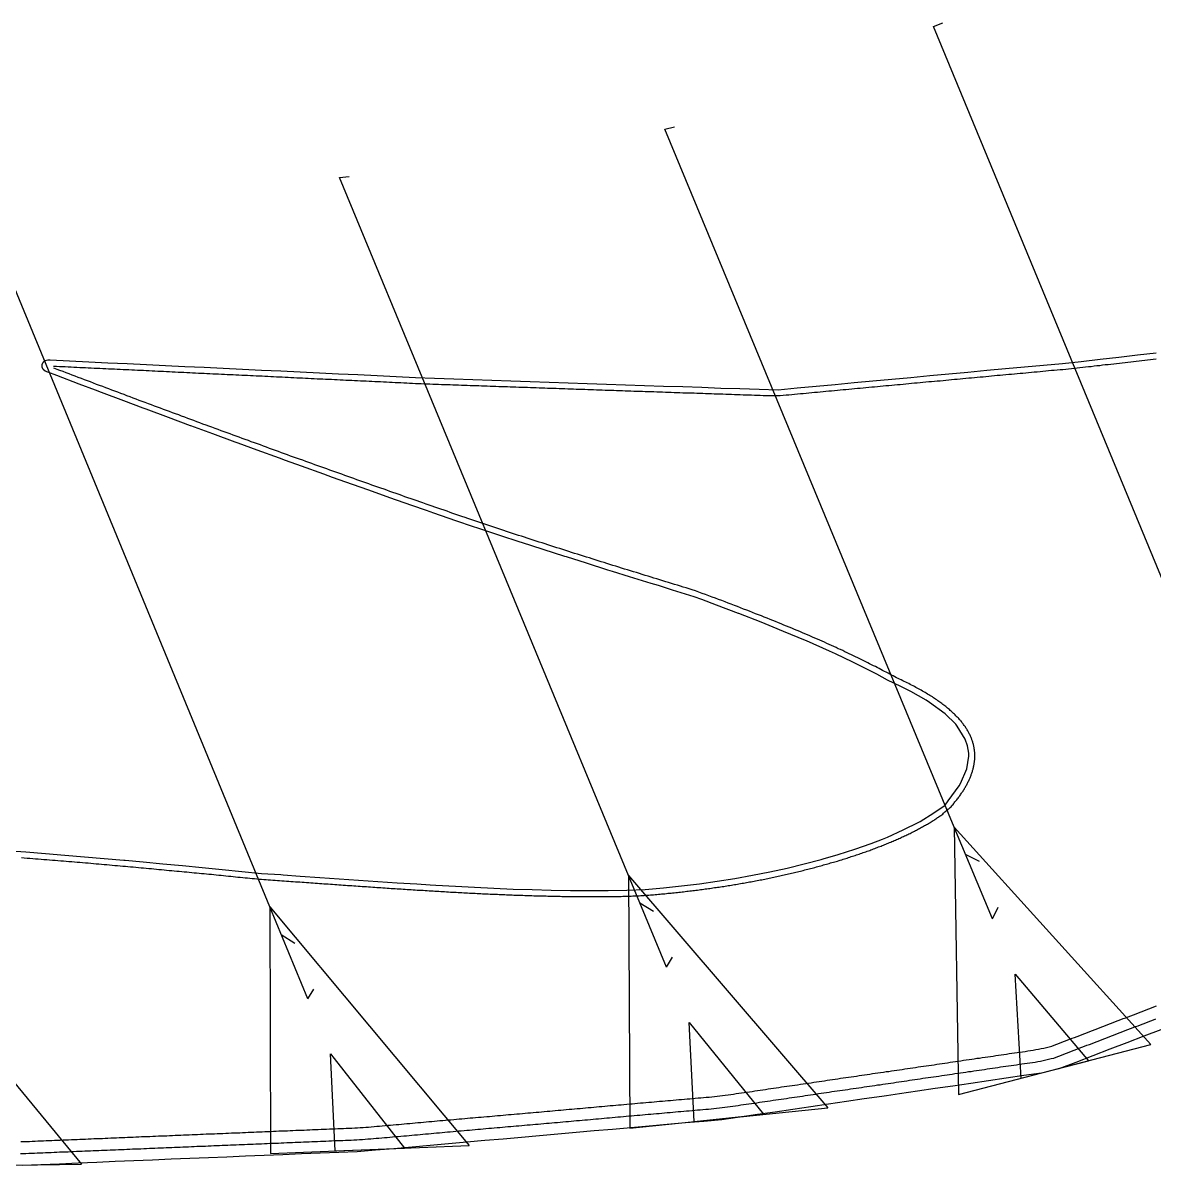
# Model space of a CAD drawing. Extents: x -2251 to 8199, y -2286 to 2329.
# Drawn here: x 5237 to 6376, y -2283 to -1132 of the extents above; entities that cross this region are included whole.
import ezdxf

# ---------------------------------------------------------------- set-up
doc = ezdxf.new("R2010")
doc.units = 0
doc.layers.add('1', color=1, linetype='Continuous')
doc.layers.add('8', color=4, linetype='Continuous')

# ---------------------------------------------------------------- blocks, each defined once
blk = doc.blocks.new('TSR')
at = {"layer": '1'}
for points in [[(301.2, -136.7), (320.8, -138.1), (340.5, -139.7), (360.1, -141.3), (379.8, -142.9), (399.5, -144.6), (419.3, -146.3), (420.8, -146.5), (439, -148.1), (458.8, -149.9), (478.6, -151.8), (498.4, -153.7), (518.2, -155.7), (538, -157.6), (557.8, -159.6), (577.4, -160.9), (579.9, -161.1), (596.9, -162.3), (616.5, -163.7), (636, -165.1), (655.5, -166.4), (675.1, -167.8), (694.6, -169.1), (714.1, -170.3), (727.6, -171.1), (733.5, -171.5), (753, -172.6), (772.4, -173.6), (791.8, -174.6), (811.1, -175.4), (830.3, -176), (849.5, -176.5), (868.7, -176.9), (887.7, -177), (906.7, -177), (925.5, -176.7), (944.1, -175.8), (962.4, -174.1), (980.6, -172.3), (998.6, -170.1), (1016.5, -167.6), (1034.3, -164.8), (1052, -161.6), (1069.5, -158.1), (1086.9, -154.3), (1104.1, -150.2), (1121.2, -145.6), (1123, -145.1), (1138.1, -140.7), (1154.8, -135.4), (1171.4, -129.5), (1182.7, -125.1), (1187.7, -123.1), (1203.7, -116), (1219.3, -108), (1220.5, -107.3), (1234.5, -98.8), (1245.7, -90.9), (1248.7, -86.8), (1259.8, -71.7), (1261.3, -69.3), (1267.7, -54.4), (1269.6, -41.7), (1269.6, -38.8), (1268.4, -31.5), (1266, -24.5), (1257.9, -11.4), (1256.4, -9.6), (1245.7, 0.9), (1230.1, 12.4), (1226.6, 14.6), (1211.2, 23.4), (1201.1, 28.5), (1187.7, 34.6), (1176.9, 40.8), (1163.1, 47.9), (1152.9, 52.9), (1135.4, 61.2), (1129.4, 63.9), (1106.2, 74.2), (1105.3, 74.6), (1083.3, 83.8), (1072.7, 88.1), (1060.6, 93), (1038.1, 101.8), (1038, 101.9), (1015.6, 110.3), (1001, 115.7), (993.3, 118.6), (971.6, 125.4), (957.3, 129.8), (949.9, 132), (928.2, 138.7), (911.1, 144.1), (906.5, 145.5), (884.8, 152.3), (864.7, 158.7), (863, 159.2), (841.3, 166.2), (819.4, 173.2), (818.3, 173.6), (797.6, 180.3), (775.7, 187.5), (771.3, 189), (753.6, 195.1), (731.4, 202.8), (724.1, 205.3), (709.3, 210.5), (687.1, 218.3), (676.9, 221.9), (664.9, 226.1), (642.7, 234), (629.5, 238.7), (620.5, 241.9), (598.3, 249.9), (582, 255.8), (576, 257.9), (553.7, 266), (534.4, 273), (531.4, 274.2), (509, 282.4), (486.7, 290.6), (486.6, 290.6), (464.3, 298.9), (441.8, 307.2), (438.9, 308.3), (419.4, 315.6), (396.9, 324.1), (391, 326.3), (374.5, 332.6), (352, 341.1), (342.8, 344.6), (340.4, 345.5), (338.3, 347.1), (337.1, 349.5), (337.1, 352.2), (338.2, 354.6), (340.3, 356.3), (342.8, 356.9), (345.4, 356.8), (364.8, 355.9), (384.1, 355), (403.4, 354.1), (422.8, 353.2), (442.1, 352.2), (461.4, 351.3), (480.8, 350.4), (500.1, 349.5), (519.5, 348.5), (538.8, 347.6), (558.1, 346.7), (577.5, 345.8), (596.8, 344.9), (616.2, 343.9), (635.5, 343), (654.8, 342.1), (674.2, 341.2), (693.5, 340.2), (712.9, 339.3), (732.1, 338.5), (751.3, 337.9), (770.5, 337.2), (789.7, 336.5), (808.9, 335.9), (828.1, 335.2), (847.3, 334.6), (866.5, 333.9), (885.7, 333.2), (904.9, 332.6), (924.1, 331.9), (943.3, 331.3), (962.5, 330.6), (981.7, 330), (1000.9, 329.3), (1020.1, 328.6), (1039.3, 328), (1058.5, 327.3), (1077.8, 326.9), (1096.8, 328.7), (1115.9, 330.5), (1135, 332.3), (1154.1, 334), (1173.1, 335.8), (1192.2, 337.6), (1211.3, 339.3), (1230.4, 341.1), (1249.4, 342.9), (1268.5, 344.6), (1287.6, 346.4), (1306.6, 348.1), (1325.7, 349.9), (1344.8, 351.7), (1363.8, 353.4), (1382.8, 355.3), (1401.7, 357.5), (1420.5, 359.7), (1439.3, 361.9), (1458.1, 364.1)], [(1462.7, -316.9), (1445.6, -323.5), (1428.6, -330.1), (1411.5, -336.6), (1394.4, -343.2), (1377.4, -349.8), (1360.3, -356.4), (1342.9, -360.6), (1325.1, -363.1), (1307.2, -365.7), (1289.4, -368.3), (1271.5, -370.9), (1253.6, -373.6), (1235.7, -376.2), (1217.9, -378.8), (1200, -381.4), (1186.7, -383.3), (1182.1, -384), (1164.3, -386.6), (1146.4, -389.2), (1128.5, -391.9), (1110.6, -394.5), (1092.7, -397.1), (1074.9, -399.7), (1057, -402.3), (1039.1, -404.9), (1021.2, -407.5), (1002.9, -409.1), (984.5, -410.7), (966.2, -412.4), (947.9, -414), (929.5, -415.6), (911.2, -417.2), (892.8, -418.8), (874.5, -420.4), (856.2, -422.1), (837.8, -423.7), (819.5, -425.3), (801.1, -426.9), (782.8, -428.5), (764.5, -430.1), (746.1, -431.8), (727.8, -433.4), (709.4, -435), (691.1, -436.6), (672.8, -438.2), (654.3, -439.6), (635.6, -440.4), (616.8, -441.1), (598.1, -441.9), (579.4, -442.7), (560.7, -443.5), (541.9, -444.2), (523.2, -445), (504.5, -445.8), (485.8, -446.5), (467, -447.3), (448.3, -448.1), (429.6, -448.9), (410.8, -449.6), (392.1, -450.4), (373.4, -451.2), (354.7, -452), (335.9, -452.7), (317.2, -453.5)]]:
    blk.add_lwpolyline(points, dxfattribs=at)
at = {"layer": '8'}
for points in [[(1234.2, 692.2), (1243.5, 695.9)], [(1524.8, -10.1), (1234.2, 692.2)], [(963.9, 589), (973.6, 591.5)], [(1255, -113), (963.9, 589)], [(636.4, 540.5), (646.3, 541.5)], [(927.1, -161.7), (636.4, 540.5)], [(566.2, -193.3), (276.1, 509.1)], [(348.8, 350.7), (351.7, 350.5), (354.6, 350.4), (357.5, 350.3), (360.4, 350.1), (363.3, 350), (366.3, 349.8), (369.2, 349.7), (372.1, 349.6), (375, 349.4), (377.9, 349.3), (380.8, 349.2), (383.7, 349), (386.6, 348.9), (389.5, 348.7), (392.5, 348.6), (395.4, 348.5), (398.3, 348.3), (401.2, 348.2), (404.1, 348), (407, 347.9), (409.9, 347.8), (412.8, 347.6), (415.8, 347.5), (418.7, 347.4), (421.6, 347.2), (424.5, 347.1), (427.4, 346.9), (430.3, 346.8), (433.2, 346.7), (436.1, 346.5), (439.1, 346.4), (442, 346.2), (444.9, 346.1), (447.8, 346), (450.7, 345.8), (453.6, 345.7), (456.5, 345.5), (459.4, 345.4), (462.4, 345.3), (465.3, 345.1), (468.2, 345), (471.1, 344.9), (474, 344.7), (476.9, 344.6), (479.8, 344.4), (482.7, 344.3), (485.7, 344.2), (488.6, 344), (491.5, 343.9), (494.4, 343.7), (497.3, 343.6), (500.2, 343.5), (503.1, 343.3), (506, 343.2), (508.9, 343), (511.9, 342.9), (514.8, 342.8), (517.7, 342.6), (520.6, 342.5), (523.5, 342.3), (526.4, 342.2), (529.3, 342.1), (532.2, 341.9), (535.2, 341.8), (538.1, 341.7), (541, 341.5), (543.9, 341.4), (546.8, 341.2), (549.7, 341.1), (552.6, 341), (555.5, 340.8), (558.5, 340.7), (561.4, 340.5), (564.3, 340.4), (567.2, 340.3), (570.1, 340.1), (573, 340), (575.9, 339.9), (578.8, 339.7), (581.7, 339.6), (584.7, 339.4), (587.6, 339.3), (590.5, 339.1), (593.4, 339), (596.3, 338.9), (599.2, 338.7), (602.1, 338.6), (605, 338.5), (608, 338.3), (610.9, 338.2), (613.8, 338), (616.7, 337.9), (619.6, 337.8), (622.5, 337.6), (625.4, 337.5), (628.3, 337.4), (631.3, 337.2), (634.2, 337.1), (637.1, 336.9), (640, 336.8), (642.9, 336.6), (645.8, 336.5), (648.7, 336.4), (651.6, 336.2), (654.6, 336.1), (657.5, 336), (660.4, 335.8), (663.3, 335.7), (666.2, 335.5), (669.1, 335.4), (672, 335.3), (674.9, 335.1), (677.8, 335), (680.8, 334.8), (683.7, 334.7), (686.6, 334.6), (689.5, 334.4), (692.4, 334.3), (695.3, 334.2), (698.2, 334), (701.1, 333.9), (704.1, 333.7), (707, 333.6), (709.9, 333.5), (712.8, 333.3), (715.7, 333.2), (718.6, 333.1), (721.5, 332.9), (724.4, 332.8), (727.3, 332.7), (730.2, 332.6), (733.1, 332.5), (736, 332.4), (738.9, 332.3), (741.8, 332.2), (744.7, 332.1), (747.6, 332), (750.5, 331.9), (753.3, 331.8), (756.2, 331.7), (759.1, 331.6), (762, 331.5), (764.9, 331.4), (767.8, 331.3), (770.7, 331.2), (773.6, 331.1), (776.5, 331), (779.4, 330.9), (782.2, 330.8), (785.1, 330.7), (788, 330.6), (790.9, 330.5), (793.8, 330.4), (796.7, 330.3), (799.6, 330.2), (802.5, 330.1), (805.4, 330), (808.3, 329.9), (811.1, 329.8), (814, 329.7), (816.9, 329.6), (819.8, 329.5), (822.7, 329.4), (825.6, 329.3), (828.5, 329.2), (831.4, 329.1), (834.3, 329), (837.2, 328.9), (840, 328.8), (842.9, 328.7), (845.8, 328.6), (848.7, 328.5), (851.6, 328.4), (854.5, 328.3), (857.4, 328.2), (860.3, 328.1), (863.2, 328), (866.1, 327.9), (869, 327.8), (871.8, 327.7), (874.7, 327.6), (877.6, 327.5), (880.5, 327.4), (883.4, 327.3), (886.3, 327.2), (889.2, 327.1), (892.1, 327), (895, 326.9), (897.9, 326.8), (900.8, 326.7), (903.6, 326.6), (906.5, 326.5), (909.4, 326.4), (912.3, 326.3), (915.2, 326.2), (918.1, 326.1), (921, 326), (923.9, 325.9), (926.8, 325.8), (929.6, 325.7), (932.5, 325.6), (935.4, 325.6), (938.3, 325.4), (941.2, 325.3), (944.1, 325.2), (947, 325.1), (949.9, 325), (952.8, 325), (955.7, 324.9), (958.6, 324.8), (961.4, 324.7), (964.3, 324.5), (967.2, 324.4), (970.1, 324.3), (973, 324.2), (975.9, 324.1), (978.8, 324), (981.7, 323.9), (984.6, 323.9), (987.5, 323.8), (990.3, 323.7), (993.2, 323.6), (996.1, 323.5), (999, 323.4), (1001.9, 323.3), (1004.8, 323.2), (1007.7, 323.1), (1010.6, 323), (1013.5, 322.9), (1016.4, 322.8), (1019.3, 322.7), (1022.1, 322.6), (1025, 322.5), (1027.9, 322.4), (1030.8, 322.3), (1033.7, 322.2), (1036.6, 322.1), (1039.5, 322), (1042.4, 321.9), (1045.3, 321.8), (1048.2, 321.7), (1051.1, 321.6), (1053.9, 321.5), (1056.8, 321.4), (1059.7, 321.3), (1062.6, 321.2), (1065.5, 321.2), (1068.4, 321.2), (1071.3, 321.2), (1074.2, 321.2), (1077.1, 321.1), (1079.9, 321.1), (1082.8, 321.4), (1085.7, 321.6), (1088.6, 321.9), (1091.4, 322.2), (1094.3, 322.4), (1097.2, 322.7), (1100.1, 323), (1102.9, 323.2), (1105.8, 323.5), (1108.7, 323.8), (1111.5, 324), (1114.4, 324.3), (1117.3, 324.6), (1120.2, 324.9), (1123, 325.1), (1125.9, 325.4), (1128.8, 325.7), (1131.6, 325.9), (1134.5, 326.2), (1137.4, 326.5), (1140.3, 326.7), (1143.1, 327), (1146, 327.2), (1148.9, 327.5), (1151.8, 327.8), (1154.6, 328.1), (1157.5, 328.3), (1160.4, 328.6), (1163.2, 328.8), (1166.1, 329.1), (1169, 329.4), (1171.9, 329.7), (1174.7, 329.9), (1177.6, 330.2), (1180.5, 330.4), (1183.4, 330.7), (1186.2, 331), (1189.1, 331.2), (1192, 331.5), (1194.8, 331.8), (1197.7, 332), (1200.6, 332.3), (1203.5, 332.6), (1206.3, 332.8), (1209.2, 333.1), (1212.1, 333.4), (1214.9, 333.7), (1217.8, 333.9), (1220.7, 334.2), (1223.5, 334.5), (1226.4, 334.7), (1229.3, 335), (1232.2, 335.2), (1235, 335.5), (1237.9, 335.8), (1240.8, 336), (1243.7, 336.3), (1246.5, 336.6), (1249.4, 336.8), (1252.3, 337.1), (1255.1, 337.4), (1258, 337.6), (1260.9, 337.9), (1263.7, 338.2), (1266.6, 338.4), (1269.5, 338.7), (1272.4, 339), (1275.2, 339.2), (1278.1, 339.5), (1281, 339.7), (1283.9, 340), (1286.7, 340.3), (1289.6, 340.5), (1292.5, 340.8), (1295.3, 341.1), (1298.2, 341.4), (1301.1, 341.6), (1303.9, 341.9), (1306.8, 342.1), (1309.7, 342.4), (1312.6, 342.7), (1315.4, 342.9), (1318.3, 343.2), (1321.2, 343.5), (1324, 343.7), (1326.9, 344), (1329.8, 344.3), (1332.7, 344.5), (1335.5, 344.8), (1338.4, 345), (1341.3, 345.3), (1344.2, 345.6), (1347, 345.8), (1349.9, 346.1), (1352.8, 346.4), (1355.6, 346.6), (1358.5, 346.9), (1361.4, 347.2), (1364.3, 347.4), (1367.1, 347.7), (1370, 348), (1372.8, 348.3), (1375.7, 348.6), (1378.5, 348.9), (1381.4, 349.2), (1384.2, 349.5), (1387.1, 349.8), (1389.9, 350.1), (1392.8, 350.4), (1395.6, 350.8), (1398.4, 351.1), (1401.3, 351.4), (1404.1, 351.8), (1406.9, 352.1), (1409.8, 352.4), (1412.6, 352.7), (1415.5, 353.1), (1418.3, 353.4), (1421.1, 353.7), (1424, 354.1), (1426.8, 354.4), (1429.6, 354.7), (1432.5, 355), (1435.3, 355.4), (1438.1, 355.7), (1441, 356.1), (1443.8, 356.4), (1446.6, 356.7), (1449.5, 357.1), (1452.3, 357.4), (1455.1, 357.7), (1458, 358)], [(316.3, -143.8), (319.2, -144), (322.1, -144.2), (324.9, -144.5), (327.8, -144.7), (330.6, -144.9), (333.4, -145.1), (336.3, -145.3), (339.1, -145.6), (341.9, -145.8), (344.7, -146), (347.5, -146.2), (350.3, -146.5), (353.1, -146.7), (355.9, -146.9), (358.7, -147.1), (361.5, -147.4), (364.2, -147.6), (367, -147.8), (369.7, -148.1), (372.5, -148.3), (375.2, -148.5), (378, -148.8), (380.7, -149), (383.4, -149.2), (386.1, -149.5), (388.9, -149.7), (391.6, -149.9), (394.3, -150.2), (397, -150.4), (399.7, -150.6), (402.3, -150.8), (405, -151.1), (407.7, -151.3), (410.4, -151.6), (413, -151.8), (415.7, -152), (418.3, -152.3), (421, -152.5), (423.6, -152.7), (426.2, -153), (428.9, -153.2), (431.5, -153.4), (434.1, -153.7), (436.7, -153.9), (439.3, -154.2), (441.9, -154.4), (444.5, -154.6), (447.1, -154.9), (449.7, -155.1), (452.2, -155.3), (454.8, -155.6), (457.4, -155.8), (459.9, -156.1), (462.5, -156.3), (465, -156.6), (467.6, -156.8), (470.1, -157), (472.7, -157.3), (475.2, -157.5), (477.7, -157.8), (480.2, -158), (482.7, -158.2), (485.2, -158.5), (487.7, -158.7), (490.2, -159), (492.7, -159.2), (495.2, -159.4), (497.7, -159.7), (500.1, -159.9), (502.6, -160.2), (505.1, -160.4), (507.5, -160.6), (510, -160.9), (512.4, -161.1), (514.9, -161.4), (517.3, -161.6), (519.7, -161.8), (522.2, -162.1), (524.6, -162.3), (527, -162.6), (529.4, -162.8), (531.8, -163), (534.2, -163.3), (536.6, -163.5), (539, -163.8), (541.4, -164), (543.7, -164.2), (546.1, -164.4), (548.5, -164.7), (550.8, -164.9), (553.2, -165.1), (555.5, -165.3), (557.9, -165.5), (560.2, -165.7), (562.5, -165.9), (564.8, -166.1), (567.1, -166.2), (569.4, -166.4), (571.7, -166.5), (574, -166.7), (576.2, -166.9), (578.5, -167), (580.8, -167.2), (583, -167.4), (585.3, -167.5), (587.5, -167.7), (589.8, -167.8), (592, -168), (594.3, -168.1), (596.5, -168.3), (598.7, -168.5), (601, -168.6), (603.2, -168.8), (605.4, -168.9), (607.6, -169.1), (609.8, -169.3), (612, -169.4), (614.2, -169.6), (616.4, -169.7), (618.6, -169.9), (620.8, -170), (622.9, -170.2), (625.1, -170.3), (627.3, -170.5), (629.4, -170.6), (631.6, -170.8), (633.8, -170.9), (635.9, -171.1), (638.1, -171.2), (640.2, -171.4), (642.4, -171.5), (644.5, -171.7), (646.6, -171.8), (648.7, -172), (650.9, -172.1), (653, -172.3), (655.1, -172.4), (657.2, -172.6), (659.3, -172.7), (661.4, -172.9), (663.5, -173), (665.6, -173.1), (667.7, -173.3), (669.8, -173.4), (671.9, -173.6), (673.9, -173.7), (676, -173.8), (678.1, -174), (680.1, -174.1), (682.2, -174.3), (684.3, -174.4), (686.3, -174.5), (688.4, -174.7), (690.4, -174.8), (692.4, -174.9), (694.5, -175.1), (696.5, -175.2), (698.5, -175.3), (700.6, -175.5), (702.6, -175.6), (704.6, -175.7), (706.6, -175.9), (708.6, -176), (710.6, -176.1), (712.6, -176.2), (714.6, -176.4), (716.6, -176.5), (718.6, -176.6), (720.6, -176.7), (722.6, -176.9), (724.6, -177), (726.6, -177.1), (728.5, -177.2), (730.5, -177.3), (732.5, -177.5), (734.4, -177.6), (736.4, -177.7), (738.3, -177.8), (740.3, -177.9), (742.2, -178), (744.2, -178.1), (746.1, -178.3), (748.1, -178.4), (750, -178.5), (751.9, -178.6), (753.8, -178.7), (755.8, -178.8), (757.7, -178.9), (759.6, -179), (761.5, -179.1), (763.4, -179.2), (765.3, -179.3), (767.2, -179.4), (769.1, -179.5), (771, -179.6), (772.9, -179.7), (774.8, -179.8), (776.7, -179.9), (778.6, -180), (780.4, -180.1), (782.3, -180.1), (784.2, -180.2), (786.1, -180.3), (787.9, -180.4), (789.8, -180.5), (791.6, -180.6), (793.5, -180.7), (795.4, -180.7), (797.2, -180.8), (799.1, -180.9), (800.9, -181), (802.7, -181), (804.6, -181.1), (806.4, -181.2), (808.2, -181.3), (810.1, -181.3), (811.9, -181.4), (813.7, -181.5), (815.5, -181.5), (817.4, -181.6), (819.2, -181.7), (821, -181.7), (822.8, -181.8), (824.6, -181.9), (826.4, -181.9), (828.2, -182), (830, -182), (831.8, -182.1), (833.6, -182.1), (835.4, -182.2), (837.2, -182.2), (838.9, -182.3), (840.7, -182.3), (842.5, -182.4), (844.3, -182.4), (846, -182.5), (847.8, -182.5), (849.6, -182.5), (851.3, -182.6), (853.1, -182.6), (854.9, -182.7), (856.6, -182.7), (858.4, -182.7), (860.1, -182.8), (861.9, -182.8), (863.6, -182.8), (865.4, -182.8), (867.1, -182.9), (868.8, -182.9), (870.6, -182.9), (872.3, -182.9), (874, -182.9), (875.8, -183), (877.5, -183), (879.2, -183), (880.9, -183), (882.7, -183), (884.4, -183), (886.1, -183), (887.8, -183), (889.5, -183), (891.2, -183), (892.9, -183), (894.6, -183), (896.3, -183), (898, -183), (899.7, -183), (901.4, -183), (903.1, -183), (904.8, -183), (906.5, -183), (908.2, -182.9), (909.8, -182.9), (911.5, -182.9), (913.2, -182.9), (914.9, -182.9), (916.5, -182.8), (918.2, -182.8), (919.9, -182.8), (921.6, -182.7), (923.2, -182.7), (924.9, -182.7), (926.5, -182.6), (928.2, -182.6), (929.8, -182.5), (931.5, -182.4), (933.1, -182.4), (934.8, -182.3), (936.4, -182.2), (938, -182.1), (939.6, -182), (941.3, -181.9), (942.9, -181.8), (944.5, -181.7), (946.1, -181.6), (947.7, -181.5), (949.3, -181.3), (950.9, -181.2), (952.5, -181.1), (954.1, -180.9), (955.7, -180.8), (957.3, -180.6), (958.9, -180.5), (960.5, -180.3), (962.1, -180.2), (963.7, -180.1), (965.3, -179.9), (966.9, -179.7), (968.5, -179.6), (970, -179.4), (971.6, -179.3), (973.2, -179.1), (974.8, -178.9), (976.4, -178.8), (977.9, -178.6), (979.5, -178.4), (981.1, -178.2), (982.6, -178.1), (984.2, -177.9), (985.8, -177.7), (987.3, -177.5), (988.9, -177.3), (990.5, -177.1), (992, -176.9), (993.6, -176.8), (995.1, -176.6), (996.7, -176.4), (998.3, -176.2), (999.8, -176), (1001.4, -175.8), (1002.9, -175.6), (1004.5, -175.3), (1006, -175.1), (1007.6, -174.9), (1009.1, -174.7), (1010.7, -174.5), (1012.2, -174.3), (1013.8, -174), (1015.3, -173.8), (1016.9, -173.6), (1018.4, -173.4), (1019.9, -173.1), (1021.5, -172.9), (1023, -172.7), (1024.5, -172.4), (1026.1, -172.2), (1027.6, -171.9), (1029.2, -171.7), (1030.7, -171.4), (1032.2, -171.2), (1033.8, -170.9), (1035.3, -170.7), (1036.8, -170.4), (1038.3, -170.2), (1039.9, -169.9), (1041.4, -169.6), (1042.9, -169.4), (1044.5, -169.1), (1046, -168.8), (1047.5, -168.5), (1049, -168.3), (1050.6, -168), (1052.1, -167.7), (1053.6, -167.4), (1055.1, -167.1), (1056.6, -166.8), (1058.2, -166.6), (1059.7, -166.3), (1061.2, -166), (1062.7, -165.7), (1064.2, -165.3), (1065.7, -165), (1067.3, -164.7), (1068.8, -164.4), (1070.3, -164.1), (1071.8, -163.8), (1073.3, -163.5), (1074.8, -163.2), (1076.3, -162.8), (1077.8, -162.5), (1079.3, -162.2), (1080.8, -161.9), (1082.3, -161.5), (1083.8, -161.2), (1085.3, -160.8), (1086.8, -160.5), (1088.3, -160.2), (1089.8, -159.8), (1091.3, -159.5), (1092.8, -159.1), (1094.3, -158.8), (1095.7, -158.4), (1097.2, -158.1), (1098.7, -157.7), (1100.2, -157.3), (1101.6, -157), (1103.1, -156.6), (1104.6, -156.2), (1106, -155.9), (1107.5, -155.5), (1109, -155.1), (1110.4, -154.8), (1111.9, -154.4), (1113.3, -154), (1114.8, -153.6), (1116.2, -153.2), (1117.7, -152.8), (1119.1, -152.4), (1120.6, -152), (1122, -151.6), (1123.4, -151.2), (1124.9, -150.8), (1126.3, -150.4), (1127.7, -150), (1129.1, -149.6), (1130.5, -149.2), (1131.9, -148.8), (1133.4, -148.4), (1134.8, -148), (1136.2, -147.6), (1137.6, -147.2), (1139, -146.7), (1140.3, -146.3), (1141.7, -145.9), (1143.1, -145.5), (1144.5, -145), (1145.9, -144.6), (1147.2, -144.2), (1148.6, -143.7), (1150, -143.3), (1151.3, -142.8), (1152.7, -142.4), (1154, -142), (1155.4, -141.5), (1156.7, -141.1), (1158, -140.6), (1159.4, -140.2), (1160.7, -139.7), (1162, -139.3), (1163.3, -138.8), (1164.7, -138.3), (1166, -137.9), (1167.3, -137.4), (1168.6, -136.9), (1169.9, -136.5), (1171.1, -136), (1172.4, -135.5), (1173.7, -135), (1175, -134.6), (1176.3, -134.1), (1177.5, -133.6), (1178.8, -133.1), (1180, -132.6), (1181.3, -132.2), (1182.5, -131.7), (1183.7, -131.2), (1185, -130.7), (1186.2, -130.2), (1187.4, -129.7), (1188.6, -129.2), (1189.8, -128.7), (1191, -128.2), (1192.2, -127.7), (1193.4, -127.2), (1194.6, -126.6), (1195.8, -126.1), (1197, -125.6), (1198.1, -125.1), (1199.3, -124.6), (1200.4, -124.1), (1201.6, -123.6), (1202.7, -123), (1203.8, -122.5), (1205, -122), (1206.1, -121.5), (1207.2, -120.9), (1208.3, -120.4), (1209.4, -119.9), (1210.5, -119.4), (1211.6, -118.8), (1212.7, -118.3), (1213.7, -117.7), (1214.8, -117.2), (1215.9, -116.6), (1216.9, -116.1), (1218, -115.6), (1219, -115), (1220, -114.4), (1221.1, -113.9), (1222.1, -113.3), (1223.1, -112.8), (1224.1, -112.2), (1225.1, -111.6), (1226, -111.1), (1227, -110.5), (1228, -110), (1229, -109.4), (1229.9, -108.8), (1230.9, -108.3), (1231.8, -107.7), (1232.7, -107.1), (1233.7, -106.5), (1234.6, -106), (1235.5, -105.4), (1236.4, -104.8), (1237.3, -104.2), (1238.1, -103.6), (1239, -103), (1239.9, -102.5), (1240.7, -101.9), (1241.6, -101.3), (1242.4, -100.7), (1243.3, -100.1), (1244, -99.1), (1244.8, -98.5), (1245.6, -97.8), (1246.4, -97.2), (1247.2, -96.5), (1248, -95.9), (1248.7, -95.2), (1249.5, -94.6), (1250.2, -93.9), (1250.9, -93.3), (1251.7, -92.6), (1252.4, -91.8), (1253, -91), (1253.7, -90.2), (1254.4, -89.4), (1255, -88.6), (1255.7, -87.8), (1256.3, -87), (1257, -86.2), (1257.6, -85.5), (1258.2, -84.7), (1258.8, -83.9), (1259.4, -83.1), (1260, -82.3), (1260.5, -81.5), (1261.1, -80.7), (1261.7, -79.9), (1262.2, -79.1), (1262.7, -78.3), (1263.3, -77.6), (1263.8, -76.8), (1264.3, -76), (1264.8, -75.2), (1265.3, -74.4), (1265.7, -73.6), (1266.2, -72.8), (1266.6, -72), (1267.1, -71.2), (1267.5, -70.5), (1267.9, -69.7), (1268.3, -68.9), (1268.7, -68.1), (1269.1, -67.3), (1269.5, -66.5), (1269.9, -65.7), (1270.2, -64.9), (1270.6, -64.2), (1270.9, -63.4), (1271.2, -62.6), (1271.6, -61.8), (1271.9, -61), (1272.1, -60.2), (1272.4, -59.4), (1272.7, -58.7), (1273, -57.9), (1273.2, -57.1), (1273.4, -56.3), (1273.7, -55.5), (1273.9, -54.7), (1274.1, -54), (1274.3, -53.2), (1274.4, -52.4), (1274.6, -51.6), (1274.8, -50.8), (1274.9, -50.1), (1275, -49.3), (1275.1, -48.5), (1275.2, -47.7), (1275.3, -46.9), (1275.4, -46.2), (1275.5, -45.4), (1275.5, -44.6), (1275.6, -43.8), (1275.6, -43), (1275.6, -42.3), (1275.6, -41.5), (1275.6, -40.7), (1275.6, -40), (1275.6, -39.2), (1275.5, -38.4), (1275.5, -37.6), (1275.4, -36.9), (1275.3, -36.1), (1275.2, -35.3), (1275.1, -34.5), (1275, -33.8), (1274.9, -33), (1274.7, -32.2), (1274.6, -31.4), (1274.4, -30.7), (1274.2, -29.9), (1274, -29.1), (1273.8, -28.4), (1273.6, -27.6), (1273.3, -26.8), (1273.1, -26.1), (1272.8, -25.3), (1272.5, -24.5), (1272.2, -23.8), (1271.9, -23), (1271.6, -22.2), (1271.2, -21.5), (1270.9, -20.7), (1270.5, -19.9), (1270.1, -19.2), (1269.7, -18.4), (1269.3, -17.6), (1268.9, -16.9), (1268.5, -16.1), (1268, -15.3), (1267.5, -14.6), (1267.1, -13.8), (1266.6, -13.1), (1266.1, -12.3), (1265.5, -11.6), (1265, -10.8), (1264.4, -10), (1263.9, -9.3), (1263.3, -8.5), (1262.7, -7.8), (1262.1, -7), (1261.4, -6.3), (1260.8, -5.5), (1260.1, -4.8), (1259.5, -4), (1258.8, -3.3), (1258, -2.5), (1257.3, -1.7), (1256.6, -1), (1255.8, -0.2), (1255.1, 0.5), (1254.3, 1.3), (1253.5, 2), (1252.6, 2.8), (1251.8, 3.5), (1251, 4.3), (1250.1, 5.1), (1249.2, 5.8), (1248.3, 6.6), (1247.4, 7.3), (1246.5, 8.1), (1245.5, 8.8), (1244.6, 9.6), (1243.6, 10.3), (1242.6, 11.1), (1241.6, 11.8), (1240.5, 12.5), (1239.5, 13.3), (1238.4, 14), (1237.3, 14.8), (1236.2, 15.5), (1235.1, 16.3), (1234, 17), (1232.9, 17.8), (1231.7, 18.5), (1230.5, 19.3), (1229.3, 20), (1228.1, 20.8), (1226.8, 21.5), (1225.6, 22.3), (1224.3, 23), (1223, 23.7), (1221.7, 24.5), (1220.4, 25.2), (1219.1, 26), (1217.7, 26.7), (1216.3, 27.5), (1214.9, 28.2), (1213.5, 29), (1212.1, 29.7), (1210.6, 30.5), (1209.2, 31.2), (1207.7, 31.9), (1206.2, 32.7), (1204.6, 33.4), (1203.1, 34.2), (1201.5, 34.9), (1200, 35.7), (1198.4, 36.4), (1196.7, 37.2), (1195.1, 38.1), (1193.4, 39), (1191.7, 39.9), (1190, 40.7), (1188.3, 41.7), (1186.5, 42.6), (1184.7, 43.6), (1182.9, 44.6), (1181.1, 45.5), (1179.3, 46.4), (1177.4, 47.4), (1175.6, 48.3), (1173.7, 49.2), (1171.8, 50.2), (1169.8, 51.2), (1167.9, 52.2), (1165.9, 53.2), (1163.9, 54.2), (1161.9, 55.2), (1159.8, 56.2), (1157.8, 57.2), (1155.7, 58.2), (1153.6, 59.2), (1151.5, 60.3), (1149.3, 61.3), (1147.2, 62.3), (1145, 63.3), (1142.8, 64.4), (1140.6, 65.4), (1138.3, 66.4), (1136.1, 67.5), (1133.8, 68.5), (1131.5, 69.6), (1129.1, 70.6), (1126.8, 71.7), (1124.4, 72.8), (1122, 73.8), (1119.6, 74.9), (1117.2, 76), (1114.7, 77), (1112.2, 78.1), (1109.7, 79.2), (1107.2, 80.3), (1104.7, 81.4), (1102.1, 82.5), (1099.5, 83.6), (1096.9, 84.7), (1094.3, 85.8), (1091.6, 86.9), (1088.9, 88), (1086.2, 89.1), (1083.5, 90.2), (1080.8, 91.3), (1078, 92.5), (1075.2, 93.6), (1072.4, 94.7), (1069.6, 95.9), (1066.7, 97), (1063.8, 98.2), (1060.9, 99.3), (1058, 100.5), (1055.1, 101.6), (1052.1, 102.8), (1049.1, 104), (1046.1, 105.1), (1043, 106.3), (1040, 107.5), (1036.9, 108.7), (1033.8, 109.9), (1030.6, 111.1), (1027.5, 112.3), (1024.3, 113.5), (1021.1, 114.7), (1017.9, 115.9), (1014.6, 117.1), (1011.3, 118.3), (1008, 119.5), (1004.7, 120.8), (1001.4, 122), (998, 123.2), (994.6, 124.5), (991.2, 125.7), (988.2, 126.6), (985.3, 127.5), (982.3, 128.4), (979.4, 129.3), (976.4, 130.2), (973.5, 131.1), (970.5, 132), (967.6, 132.9), (964.6, 133.8), (961.7, 134.7), (958.7, 135.6), (955.8, 136.5), (952.8, 137.4), (949.9, 138.3), (946.9, 139.2), (944, 140.1), (941, 141.1), (938.1, 142), (935.1, 142.9), (932.2, 143.8), (929.2, 144.7), (926.2, 145.6), (923.3, 146.5), (920.3, 147.5), (917.4, 148.4), (914.4, 149.3), (911.5, 150.2), (908.5, 151.1), (905.5, 152.1), (902.6, 153), (899.6, 153.9), (896.6, 154.9), (893.7, 155.8), (890.7, 156.7), (887.8, 157.7), (884.8, 158.6), (881.8, 159.5), (878.9, 160.5), (875.9, 161.4), (872.9, 162.3), (870, 163.3), (867, 164.2), (864, 165.2), (861.1, 166.1), (858.1, 167.1), (855.1, 168), (852.2, 169), (849.2, 169.9), (846.2, 170.9), (843.2, 171.8), (840.3, 172.8), (837.3, 173.7), (834.3, 174.7), (831.4, 175.6), (828.4, 176.6), (825.4, 177.6), (822.4, 178.5), (819.5, 179.5), (816.5, 180.4), (813.5, 181.4), (810.5, 182.4), (807.6, 183.3), (804.6, 184.3), (801.6, 185.3), (798.6, 186.3), (795.6, 187.2), (792.7, 188.2), (789.7, 189.2), (786.7, 190.2), (783.7, 191.2), (780.7, 192.2), (777.7, 193.2), (774.7, 194.2), (771.7, 195.2), (768.7, 196.3), (765.7, 197.3), (762.7, 198.3), (759.6, 199.4), (756.6, 200.4), (753.6, 201.5), (750.6, 202.5), (747.6, 203.5), (744.6, 204.6), (741.6, 205.6), (738.5, 206.7), (735.5, 207.7), (732.5, 208.8), (729.5, 209.8), (726.5, 210.9), (723.5, 211.9), (720.4, 213), (717.4, 214), (714.4, 215.1), (711.4, 216.1), (708.4, 217.2), (705.3, 218.3), (702.3, 219.3), (699.3, 220.4), (696.3, 221.4), (693.3, 222.5), (690.2, 223.6), (687.2, 224.6), (684.2, 225.7), (681.2, 226.8), (678.1, 227.8), (675.1, 228.9), (672.1, 229.9), (669.1, 231), (666, 232.1), (663, 233.2), (660, 234.2), (657, 235.3), (653.9, 236.4), (650.9, 237.5), (647.9, 238.5), (644.9, 239.6), (641.8, 240.7), (638.8, 241.8), (635.8, 242.8), (632.7, 243.9), (629.7, 245), (626.7, 246.1), (623.6, 247.2), (620.6, 248.3), (617.6, 249.3), (614.5, 250.4), (611.5, 251.5), (608.5, 252.6), (605.4, 253.7), (602.4, 254.8), (599.4, 255.9), (596.3, 257), (593.3, 258.1), (590.3, 259.2), (587.2, 260.2), (584.2, 261.3), (581.2, 262.4), (578.1, 263.5), (575.1, 264.6), (572, 265.7), (569, 266.8), (566, 267.9), (562.9, 269), (559.9, 270.1), (556.9, 271.3), (553.8, 272.4), (550.8, 273.5), (547.7, 274.6), (544.7, 275.7), (541.6, 276.8), (538.6, 277.9), (535.6, 279), (532.5, 280.1), (529.5, 281.2), (526.4, 282.4), (523.4, 283.5), (520.3, 284.6), (517.3, 285.7), (514.2, 286.8), (511.2, 288), (508.1, 289.1), (505.1, 290.2), (502.1, 291.3), (499, 292.4), (496, 293.5), (492.9, 294.7), (489.9, 295.8), (486.8, 296.9), (483.8, 298.1), (480.7, 299.2), (477.6, 300.3), (474.6, 301.5), (471.5, 302.6), (468.5, 303.7), (465.4, 304.9), (462.4, 306), (459.3, 307.1), (456.3, 308.2), (453.2, 309.4), (450.2, 310.5), (447.1, 311.7), (444.1, 312.8), (441, 313.9), (437.9, 315.1), (434.9, 316.2), (431.8, 317.4), (428.8, 318.5), (425.7, 319.7), (422.6, 320.8), (419.6, 322), (416.5, 323.1), (413.5, 324.3), (410.4, 325.4), (407.3, 326.6), (404.3, 327.7), (401.2, 328.9), (398.2, 330), (395.1, 331.2), (392, 332.3), (389, 333.5), (385.9, 334.7), (382.8, 335.8), (379.8, 337), (376.7, 338.1), (373.6, 339.3), (370.6, 340.4), (367.5, 341.6), (364.4, 342.8), (361.4, 343.9), (358.3, 345.1), (355.2, 346.3), (352.2, 347.4), (349.1, 348.6)], [(315.9, -429.5), (318.8, -429.4), (321.6, -429.3), (324.4, -429.2), (327.2, -429.1), (330.1, -428.9), (332.9, -428.8), (335.7, -428.7), (338.5, -428.6), (341.3, -428.5), (344.2, -428.4), (347, -428.2), (349.8, -428.1), (352.6, -428), (355.5, -427.9), (358.3, -427.8), (361.1, -427.7), (363.9, -427.6), (366.7, -427.4), (369.6, -427.3), (372.4, -427.2), (375.2, -427.1), (378, -427), (380.8, -426.9), (383.7, -426.7), (386.5, -426.6), (389.3, -426.5), (392.1, -426.4), (395, -426.3), (397.8, -426.2), (400.6, -426), (403.4, -425.9), (406.2, -425.8), (409.1, -425.7), (411.9, -425.6), (414.7, -425.5), (417.5, -425.3), (420.3, -425.2), (423.2, -425.1), (426, -425), (428.8, -424.9), (431.6, -424.8), (434.5, -424.6), (437.3, -424.5), (440.1, -424.4), (442.9, -424.3), (445.7, -424.2), (448.6, -424.1), (451.4, -423.9), (454.2, -423.8), (457, -423.7), (459.8, -423.6), (462.7, -423.5), (465.5, -423.4), (468.3, -423.2), (471.1, -423.1), (474, -423), (476.8, -422.9), (479.6, -422.8), (482.4, -422.7), (485.2, -422.5), (488.1, -422.4), (490.9, -422.3), (493.7, -422.2), (496.5, -422.1), (499.3, -422), (502.2, -421.8), (505, -421.7), (507.8, -421.6), (510.6, -421.5), (513.5, -421.4), (516.3, -421.3), (519.1, -421.2), (521.9, -421), (524.7, -420.9), (527.6, -420.8), (530.4, -420.7), (533.2, -420.6), (536, -420.5), (538.8, -420.3), (541.7, -420.2), (544.5, -420.1), (547.3, -420), (550.1, -419.9), (553, -419.8), (555.8, -419.6), (558.6, -419.5), (561.4, -419.4), (564.2, -419.3), (567.1, -419.2), (569.9, -419.1), (572.7, -418.9), (575.5, -418.8), (578.3, -418.7), (581.2, -418.6), (584, -418.5), (586.8, -418.4), (589.6, -418.3), (592.5, -418.1), (595.3, -418), (598.1, -417.9), (600.9, -417.8), (603.7, -417.7), (606.6, -417.6), (609.4, -417.4), (612.2, -417.3), (615, -417.2), (617.9, -417.1), (620.7, -417), (623.5, -416.9), (626.3, -416.7), (629.1, -416.6), (632, -416.5), (634.8, -416.4), (637.6, -416.3), (640.4, -416.2), (643.2, -416), (646.1, -415.9), (648.9, -415.8), (651.7, -415.6), (654.5, -415.5), (657.3, -415.3), (660.1, -415.2), (662.9, -415), (665.7, -414.8), (668.4, -414.5), (671.2, -414.3), (673.9, -414), (676.7, -413.8), (679.5, -413.6), (682.2, -413.3), (685, -413.1), (687.8, -412.8), (690.5, -412.6), (693.3, -412.3), (696.1, -412.1), (698.8, -411.8), (701.6, -411.6), (704.3, -411.4), (707.1, -411.1), (709.9, -410.9), (712.6, -410.6), (715.4, -410.4), (718.2, -410.1), (720.9, -409.9), (723.7, -409.6), (726.4, -409.4), (729.2, -409.2), (732, -408.9), (734.7, -408.7), (737.5, -408.4), (740.3, -408.2), (743, -408), (745.8, -407.7), (748.6, -407.5), (751.3, -407.2), (754.1, -407), (756.8, -406.7), (759.6, -406.5), (762.4, -406.2), (765.1, -406), (767.9, -405.7), (770.6, -405.5), (773.4, -405.3), (776.2, -405), (778.9, -404.8), (781.7, -404.5), (784.5, -404.3), (787.2, -404.1), (790, -403.8), (792.8, -403.6), (795.5, -403.3), (798.3, -403.1), (801, -402.8), (803.8, -402.6), (806.6, -402.3), (809.3, -402.1), (812.1, -401.9), (814.9, -401.6), (817.6, -401.4), (820.4, -401.1), (823.1, -400.9), (825.9, -400.6), (828.7, -400.4), (831.4, -400.2), (834.2, -399.9), (837, -399.7), (839.7, -399.4), (842.5, -399.2), (845.2, -398.9), (848, -398.7), (850.8, -398.4), (853.5, -398.2), (856.3, -397.9), (859.1, -397.7), (861.8, -397.5), (864.6, -397.2), (867.4, -397), (870.1, -396.7), (872.9, -396.5), (875.6, -396.3), (878.4, -396), (881.2, -395.8), (883.9, -395.5), (886.7, -395.3), (889.5, -395), (892.2, -394.8), (895, -394.5), (897.7, -394.3), (900.5, -394.1), (903.3, -393.8), (906, -393.6), (908.8, -393.3), (911.6, -393.1), (914.3, -392.8), (917.1, -392.6), (919.8, -392.4), (922.6, -392.1), (925.4, -391.9), (928.1, -391.6), (930.9, -391.4), (933.7, -391.1), (936.4, -390.9), (939.2, -390.6), (942, -390.4), (944.7, -390.2), (947.5, -389.9), (950.2, -389.7), (953, -389.4), (955.8, -389.2), (958.5, -388.9), (961.3, -388.7), (964, -388.4), (966.8, -388.2), (969.6, -388), (972.3, -387.7), (975.1, -387.5), (977.9, -387.2), (980.6, -387), (983.4, -386.8), (986.2, -386.5), (988.9, -386.3), (991.7, -386), (994.4, -385.8), (997.2, -385.5), (1000, -385.3), (1002.7, -385.1), (1005.5, -384.8), (1008.3, -384.6), (1011, -384.3), (1013.7, -384), (1016.5, -383.7), (1019.2, -383.3), (1021.9, -383), (1024.6, -382.7), (1027.4, -382.4), (1030.1, -382), (1032.8, -381.6), (1035.5, -381.2), (1038.2, -380.8), (1040.8, -380.4), (1043.5, -380), (1046.2, -379.6), (1048.9, -379.3), (1051.6, -378.9), (1054.3, -378.5), (1057, -378.1), (1059.7, -377.7), (1062.4, -377.3), (1065.1, -376.9), (1067.8, -376.5), (1070.5, -376.1), (1073.2, -375.7), (1075.9, -375.3), (1078.6, -374.9), (1081.3, -374.5), (1083.9, -374.1), (1086.6, -373.7), (1089.3, -373.4), (1092, -373), (1094.7, -372.6), (1097.4, -372.2), (1100.1, -371.8), (1102.8, -371.4), (1105.5, -371), (1108.2, -370.6), (1110.9, -370.2), (1113.6, -369.8), (1116.3, -369.4), (1119, -369), (1121.7, -368.6), (1124.3, -368.2), (1127, -367.8), (1129.7, -367.4), (1132.4, -367), (1135.1, -366.6), (1137.8, -366.2), (1140.5, -365.8), (1143.2, -365.4), (1145.9, -365), (1148.6, -364.7), (1151.3, -364.3), (1154, -363.9), (1156.7, -363.5), (1159.4, -363.1), (1162, -362.7), (1164.7, -362.3), (1167.4, -361.9), (1170.1, -361.5), (1172.8, -361.1), (1175.5, -360.7), (1178.2, -360.3), (1180.9, -359.9), (1183.6, -359.5), (1186.3, -359.1), (1189, -358.8), (1191.7, -358.4), (1194.4, -358), (1197.1, -357.6), (1199.8, -357.2), (1202.4, -356.8), (1205.1, -356.4), (1207.8, -356), (1210.5, -355.6), (1213.2, -355.2), (1215.9, -354.8), (1218.6, -354.4), (1221.3, -354), (1224, -353.6), (1226.7, -353.2), (1229.4, -352.8), (1232.1, -352.5), (1234.8, -352.1), (1237.5, -351.7), (1240.1, -351.3), (1242.8, -350.9), (1245.5, -350.5), (1248.2, -350.1), (1250.9, -349.7), (1253.6, -349.3), (1256.3, -348.9), (1259, -348.5), (1261.7, -348.1), (1264.4, -347.7), (1267.1, -347.3), (1269.8, -346.9), (1272.5, -346.5), (1275.1, -346.1), (1277.8, -345.7), (1280.5, -345.4), (1283.2, -345), (1285.9, -344.6), (1288.6, -344.2), (1291.3, -343.8), (1294, -343.4), (1296.7, -343), (1299.4, -342.6), (1302.1, -342.2), (1304.8, -341.8), (1307.5, -341.4), (1310.1, -341), (1312.8, -340.6), (1315.5, -340.3), (1318.2, -339.9), (1320.9, -339.5), (1323.6, -339.1), (1326.3, -338.7), (1329, -338.3), (1331.7, -337.9), (1334.4, -337.5), (1337, -336.9), (1339.7, -336.4), (1342.4, -335.9), (1345, -335.4), (1347.7, -334.9), (1350.4, -334.3), (1353, -333.5), (1355.5, -332.5), (1358.1, -331.5), (1360.7, -330.5), (1363.3, -329.5), (1365.8, -328.5), (1368.4, -327.5), (1371, -326.5), (1373.5, -325.5), (1376.1, -324.6), (1378.7, -323.6), (1381.3, -322.6), (1383.8, -321.6), (1386.4, -320.6), (1389, -319.6), (1391.5, -318.6), (1394.1, -317.6), (1396.7, -316.6), (1399.3, -315.6), (1401.8, -314.6), (1404.4, -313.6), (1407, -312.6), (1409.5, -311.6), (1412.1, -310.7), (1414.7, -309.7), (1417.3, -308.7), (1419.8, -307.7), (1422.4, -306.7), (1425, -305.7), (1427.6, -304.8), (1430.1, -303.8), (1432.7, -302.8), (1435.3, -301.8), (1437.9, -300.8), (1440.4, -299.8), (1443, -298.8), (1445.6, -297.8), (1448.1, -296.8), (1450.7, -295.8), (1453.3, -294.8), (1455.9, -293.9), (1458.4, -292.9)], [(315.3, -441.6), (318.1, -441.4), (320.9, -441.3), (323.8, -441.2), (326.6, -441.1), (329.4, -441), (332.2, -440.9), (335, -440.8), (337.9, -440.6), (340.7, -440.5), (343.5, -440.4), (346.3, -440.3), (349.2, -440.2), (352, -440.1), (354.8, -439.9), (357.6, -439.8), (360.4, -439.7), (363.3, -439.6), (366.1, -439.5), (368.9, -439.4), (371.7, -439.2), (374.5, -439.1), (377.4, -439), (380.2, -438.9), (383, -438.8), (385.8, -438.7), (388.7, -438.5), (391.5, -438.4), (394.3, -438.3), (397.1, -438.2), (399.9, -438.1), (402.8, -438), (405.6, -437.8), (408.4, -437.7), (411.2, -437.6), (414, -437.5), (416.9, -437.4), (419.7, -437.3), (422.5, -437.1), (425.3, -437), (428.2, -436.9), (431, -436.8), (433.8, -436.7), (436.6, -436.6), (439.4, -436.5), (442.3, -436.3), (445.1, -436.2), (447.9, -436.1), (450.7, -436), (453.5, -435.9), (456.4, -435.8), (459.2, -435.6), (462, -435.5), (464.8, -435.4), (467.7, -435.3), (470.5, -435.2), (473.3, -435.1), (476.1, -434.9), (478.9, -434.8), (481.8, -434.7), (484.6, -434.6), (487.4, -434.5), (490.2, -434.4), (493, -434.2), (495.9, -434.1), (498.7, -434), (501.5, -433.9), (504.3, -433.8), (507.2, -433.7), (510, -433.5), (512.8, -433.4), (515.6, -433.3), (518.4, -433.2), (521.3, -433.1), (524.1, -433), (526.9, -432.8), (529.7, -432.7), (532.6, -432.6), (535.4, -432.5), (538.2, -432.4), (541, -432.3), (543.8, -432.1), (546.7, -432), (549.5, -431.9), (552.3, -431.8), (555.1, -431.7), (557.9, -431.6), (560.8, -431.4), (563.6, -431.3), (566.4, -431.2), (569.2, -431.1), (572.1, -431), (574.9, -430.9), (577.7, -430.7), (580.5, -430.6), (583.3, -430.5), (586.2, -430.4), (589, -430.3), (591.8, -430.2), (594.6, -430.1), (597.4, -429.9), (600.3, -429.8), (603.1, -429.7), (605.9, -429.6), (608.7, -429.5), (611.6, -429.4), (614.4, -429.2), (617.2, -429.1), (620, -429), (622.8, -428.9), (625.7, -428.8), (628.5, -428.7), (631.3, -428.5), (634.1, -428.4), (636.9, -428.3), (639.8, -428.2), (642.6, -428.1), (645.4, -428), (648.2, -427.9), (651, -427.7), (653.8, -427.6), (656.7, -427.4), (659.4, -427.2), (662.2, -427), (665, -426.8), (667.8, -426.6), (670.6, -426.4), (673.3, -426.1), (676.1, -425.9), (678.9, -425.7), (681.6, -425.4), (684.4, -425.2), (687.1, -424.9), (689.9, -424.7), (692.7, -424.4), (695.4, -424.2), (698.2, -423.9), (701, -423.7), (703.7, -423.5), (706.5, -423.2), (709.2, -423), (712, -422.7), (714.8, -422.5), (717.5, -422.2), (720.3, -422), (723.1, -421.8), (725.8, -421.5), (728.6, -421.3), (731.4, -421), (734.1, -420.8), (736.9, -420.5), (739.6, -420.3), (742.4, -420), (745.2, -419.8), (747.9, -419.6), (750.7, -419.3), (753.5, -419.1), (756.2, -418.8), (759, -418.6), (761.7, -418.3), (764.5, -418.1), (767.3, -417.9), (770, -417.6), (772.8, -417.4), (775.6, -417.1), (778.3, -416.9), (781.1, -416.6), (783.8, -416.4), (786.6, -416.1), (789.4, -415.9), (792.1, -415.7), (794.9, -415.4), (797.7, -415.2), (800.4, -414.9), (803.2, -414.7), (805.9, -414.4), (808.7, -414.2), (811.5, -414), (814.2, -413.7), (817, -413.5), (819.8, -413.2), (822.5, -413), (825.3, -412.7), (828.1, -412.5), (830.8, -412.2), (833.6, -412), (836.3, -411.8), (839.1, -411.5), (841.9, -411.3), (844.6, -411), (847.4, -410.8), (850.2, -410.5), (852.9, -410.3), (855.7, -410.1), (858.4, -409.8), (861.2, -409.6), (864, -409.3), (866.7, -409.1), (869.5, -408.8), (872.3, -408.6), (875, -408.3), (877.8, -408.1), (880.5, -407.9), (883.3, -407.6), (886.1, -407.4), (888.8, -407.1), (891.6, -406.9), (894.4, -406.6), (897.1, -406.4), (899.9, -406.2), (902.7, -405.9), (905.4, -405.7), (908.2, -405.4), (910.9, -405.2), (913.7, -404.9), (916.5, -404.7), (919.2, -404.4), (922, -404.2), (924.8, -404), (927.5, -403.7), (930.3, -403.5), (933, -403.2), (935.8, -403), (938.6, -402.8), (941.3, -402.5), (944.1, -402.3), (946.9, -402), (949.6, -401.8), (952.4, -401.5), (955.2, -401.3), (957.9, -401.1), (960.7, -400.8), (963.4, -400.6), (966.2, -400.3), (969, -400.1), (971.7, -399.8), (974.5, -399.6), (977.3, -399.3), (980, -399.1), (982.8, -398.9), (985.5, -398.6), (988.3, -398.4), (991.1, -398.1), (993.8, -397.9), (996.6, -397.6), (999.4, -397.4), (1002.1, -397.1), (1004.9, -396.9), (1007.6, -396.7), (1010.4, -396.4), (1013.2, -396.2), (1015.9, -395.9), (1018.7, -395.6), (1021.4, -395.2), (1024, -394.8), (1026.7, -394.4), (1029.5, -394.1), (1032.2, -393.8), (1034.9, -393.4), (1037.6, -393), (1040.3, -392.6), (1043, -392.2), (1045.7, -391.9), (1048.4, -391.5), (1051.1, -391.1), (1053.8, -390.7), (1056.4, -390.3), (1059.1, -389.9), (1061.8, -389.5), (1064.5, -389.1), (1067.2, -388.7), (1069.9, -388.3), (1072.6, -387.9), (1075.3, -387.5), (1078, -387.1), (1080.7, -386.7), (1083.4, -386.4), (1086.1, -386), (1088.8, -385.5), (1091.5, -385.1), (1094.2, -384.8), (1096.8, -384.4), (1099.5, -384), (1102.2, -383.6), (1104.9, -383.2), (1107.6, -382.8), (1110.3, -382.4), (1113, -382), (1115.7, -381.6), (1118.4, -381.2), (1121.1, -380.8), (1123.8, -380.4), (1126.5, -380), (1129.2, -379.6), (1131.9, -379.2), (1134.6, -378.8), (1137.2, -378.5), (1139.9, -378.1), (1142.6, -377.7), (1145.3, -377.3), (1148, -376.9), (1150.7, -376.5), (1153.4, -376.1), (1156.1, -375.7), (1158.8, -375.3), (1161.5, -374.9), (1164.2, -374.5), (1166.9, -374.1), (1169.6, -373.7), (1172.3, -373.3), (1174.9, -372.9), (1177.6, -372.5), (1180.3, -372.2), (1183, -371.8), (1185.7, -371.4), (1188.4, -371), (1191.1, -370.6), (1193.8, -370.2), (1196.5, -369.8), (1199.2, -369.4), (1201.9, -369), (1204.6, -368.6), (1207.3, -368.2), (1210, -367.8), (1212.7, -367.4), (1215.3, -367), (1218, -366.6), (1220.7, -366.2), (1223.4, -365.8), (1226.1, -365.4), (1228.8, -365.1), (1231.5, -364.7), (1234.2, -364.3), (1236.9, -363.9), (1239.6, -363.5), (1242.3, -363.1), (1245, -362.7), (1247.7, -362.3), (1250.3, -361.9), (1253, -361.5), (1255.7, -361.1), (1258.4, -360.7), (1261.1, -360.3), (1263.8, -359.9), (1266.5, -359.5), (1269.2, -359.1), (1271.9, -358.8), (1274.6, -358.4), (1277.3, -358), (1280, -357.6), (1282.7, -357.2), (1285.3, -356.8), (1288, -356.4), (1290.7, -356), (1293.4, -355.6), (1296.1, -355.2), (1298.8, -354.8), (1301.5, -354.4), (1304.2, -354), (1306.9, -353.6), (1309.6, -353.3), (1312.3, -352.9), (1315, -352.5), (1317.6, -352.1), (1320.3, -351.7), (1323, -351.3), (1325.7, -350.9), (1328.4, -350.5), (1331.1, -350.1), (1333.8, -349.8), (1336.5, -349.4), (1339.2, -348.9), (1341.8, -348.4), (1344.5, -347.9), (1347.2, -347.3), (1349.8, -346.7), (1352.3, -345.9), (1355, -345.4), (1357.6, -344.5), (1360.2, -343.6), (1362.7, -342.6), (1365.3, -341.6), (1367.9, -340.6), (1370.5, -339.6), (1373, -338.6), (1375.6, -337.6), (1378.2, -336.6), (1380.7, -335.6), (1383.3, -334.6), (1385.9, -333.6), (1388.5, -332.6), (1391, -331.7), (1393.6, -330.7), (1396.2, -329.7), (1398.7, -328.7), (1401.3, -327.7), (1403.9, -326.7), (1406.5, -325.7), (1409, -324.7), (1411.6, -323.7), (1414.2, -322.8), (1416.8, -321.8), (1419.3, -320.8), (1421.9, -319.8), (1424.5, -318.8), (1427, -317.8), (1429.6, -316.8), (1432.2, -315.8), (1434.8, -314.8), (1437.3, -313.8), (1439.9, -312.9), (1442.5, -311.9), (1445.1, -310.9), (1447.6, -309.9), (1450.2, -308.9), (1452.8, -307.9), (1455.4, -306.9), (1457.9, -305.9)], [(1293.3, -205.4), (1255, -113)], [(1255, -113), (1259.3, -382.2)], [(1255, -113), (1452.8, -331.7)], [(1255, -113), (1259.3, -382.2)], [(1255, -113), (1452.8, -331.7)], [(1266.5, -140.8), (1280, -147.5)], [(965.4, -254.1), (927.1, -161.7)], [(927.1, -161.7), (928.7, -415.8)], [(927.1, -161.7), (1127.6, -395.4)], [(927.1, -161.7), (928.7, -415.8)], [(927.1, -161.7), (1127.6, -395.4)], [(604.4, -285.8), (566.2, -193.3)], [(566.2, -193.3), (567.1, -441.4)], [(566.2, -193.3), (766.9, -433.4)], [(566.2, -193.3), (567.1, -441.4)], [(566.2, -193.3), (766.9, -433.4)], [(938.6, -189.4), (952.4, -197.6)], [(1293.3, -205.4), (1299.1, -193.7)], [(176.5, -209.5), (377, -452.1)], [(176.5, -209.5), (377, -452.1)], [(577.7, -221.1), (591.5, -229.9)], [(965.4, -254.1), (971.5, -243.8)], [(1322.2, -365.8), (1316.3, -260.9)], [(1316.3, -260.9), (1390, -348.1)], [(604.4, -285.8), (610.6, -276.1)], [(993.3, -409.2), (988.4, -309.5)], [(988.4, -309.5), (1063, -402)], [(1259.3, -382.2), (1452.8, -331.7)], [(1259.3, -382.2), (1452.8, -331.7)], [(632, -438.8), (627.3, -341.2)], [(627.3, -341.2), (701.9, -436)], [(1322.2, -365.8), (1390, -348.1)], [(928.7, -415.8), (1127.6, -395.4)], [(928.7, -415.8), (1127.6, -395.4)], [(993.3, -409.2), (1063, -402)], [(567.1, -441.4), (766.9, -433.4)], [(567.1, -441.4), (766.9, -433.4)], [(632, -438.8), (701.9, -436)], [(177, -455.2), (377, -452.1)], [(177, -455.2), (377, -452.1)]]:
    blk.add_lwpolyline(points, dxfattribs=at)

msp = doc.modelspace()

# ---------------------------------------------------------------- block references
msp.add_blockref('TSR', (4919.5, -1828))

doc.saveas('drawing.dxf')
